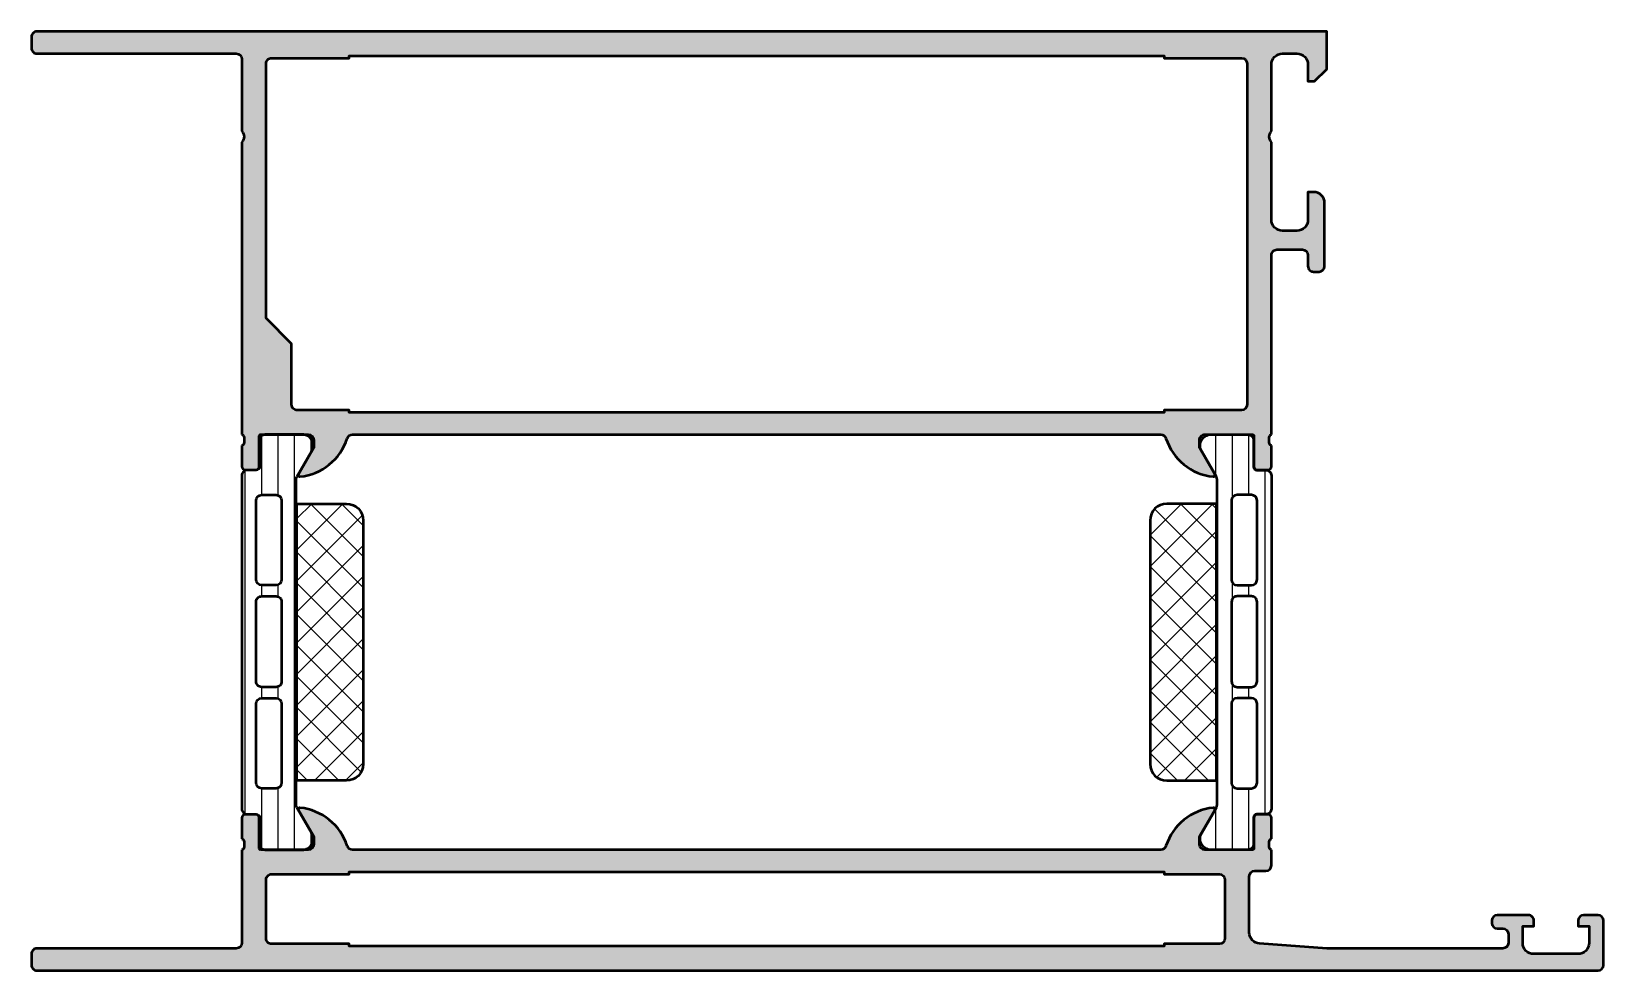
# Model space of a CAD drawing. Extents: x 0 to 142, y 0 to 85.
import ezdxf

# ---------------------------------------------------------------- set-up
doc = ezdxf.new("R2010")
doc.units = 0
for name, color, linetype, lineweight in [('0S-Alu contour', 7, 'Continuous', 50), ('0S-Alu hatch', 252, 'Continuous', 25), ('0S-Plastic contour', 254, 'Continuous', 50), ('0S-Plastic hatch', 253, 'Continuous', 25), ('0S-PT contour', 91, 'Continuous', 50), ('0S-PT hatch', 103, 'Continuous', 25)]:
    doc.layers.add(name, color=color, linetype=linetype, lineweight=lineweight)
pattern_1 = [(135, (0, 0), (-1.403165018917055, -1.403165018917055), []), (225, (0, 0), (1.403165018917055, -1.403165018917055), [])]
pattern_2 = [(90, (0, 0), (-1.4859, 0), [])]

# ---------------------------------------------------------------- blocks, each defined once
blk = doc.blocks.new('381660__E3D41D0F_D54A_45A4_8C3E_AAEBCB985D75_')
at = {"layer": '0S-PT hatch'}
h = blk.add_hatch(dxfattribs=at)
h.set_pattern_fill('ANSI37', color=256, scale=0.625, angle=90, style=0)
h.set_pattern_definition(pattern_1)
edge = h.paths.add_edge_path()
edge.add_line((29.9674177391072, 40.65122804576628), (29.96741773910719, 18.65122804576628))
edge.add_ellipse((28.46741551126109, 18.65123027361239), major_axis=(-1.500002227847757, 0), ratio=1, start_angle=90.00008509732629, end_angle=179.9999149091304, ccw=False)
edge.add_line((28.46741773910719, 17.15122804576629), (23.96738483734377, 17.15122804576629))
edge.add_line((23.96738483734377, 17.15122804576629), (23.96738483734377, 42.15122804576628))
edge.add_line((23.96738483734377, 42.15122804576628), (28.4674177391072, 42.15122804576629))
edge.add_ellipse((28.46741446724687, 40.65122477390596), major_axis=(-1.500003271863897, 0), ratio=1, start_angle=180.0001249779982, end_angle=269.99987502441405, ccw=False)
at = {"layer": '0S-PT contour', "color": 7}
for points in [[(28.46741773910719, 17.15122804576629), (23.96738483734377, 17.15122804576629), (23.96738483734377, 42.15122804576628), (28.4674177391072, 42.15122804576629)], [(29.9674177391072, 40.65122804576628), (29.96741773910719, 18.65122804576628)]]:
    blk.add_lwpolyline(points, dxfattribs=at)
at = {"layer": '0S-PT contour', "color": 7, "extrusion": (0, 0, -1)}
for centre, radius, start, end in [((-28.46741446724687, 40.65122477390596), 1.500003271863897, 90.00012497558595, 179.9998750220018), ((-28.46741551126109, 18.65123027361239), 1.500002227847757, 180.0000850908697, 269.9999149026737)]:
    blk.add_arc(centre, radius, start, end, dxfattribs=at)
blk = doc.blocks.new('381660__D4EFA2F2_7738_4E6E_9438_3F3F8136D361_')
at = {"layer": '0S-PT hatch'}
h = blk.add_hatch(dxfattribs=at)
h.set_pattern_fill('ANSI37', color=256, scale=0.625, angle=90, style=0)
h.set_pattern_definition(pattern_1)
edge = h.paths.add_edge_path()
edge.add_line((101.0396760623289, 40.65122804576628), (101.0396760623289, 18.65122804576628))
edge.add_arc((102.5396782901751, 18.6512302736124), 1.500002227847768, 180.0000850908697, 269.9999149026729)
edge.add_line((102.5396760623289, 17.15122804576628), (107.0397089640924, 17.15122804576629))
edge.add_line((107.0397089640924, 17.15122804576629), (107.0397089640924, 42.15122804576628))
edge.add_line((107.0397089640924, 42.15122804576628), (102.5396760623289, 42.15122804576629))
edge.add_arc((102.5396793341893, 40.65122477390595), 1.50000327186389, 90.00012497558582, 179.9998750220018)
at = {"layer": '0S-PT contour', "color": 7}
for points in [[(102.5396760623289, 17.15122804576628), (107.0397089640924, 17.15122804576629), (107.0397089640924, 42.15122804576628), (102.5396760623289, 42.15122804576629)], [(101.0396760623289, 40.65122804576628), (101.0396760623289, 18.65122804576628)]]:
    blk.add_lwpolyline(points, dxfattribs=at)
for centre, radius, start, end in [((102.5396793341893, 40.65122477390595), 1.50000327186389, 90.00012497558582, 179.9998750220018), ((102.5396782901751, 18.6512302736124), 1.500002227847768, 180.0000850908697, 269.9999149026729)]:
    blk.add_arc(centre, radius, start, end, dxfattribs=at)
blk = doc.blocks.new('244383__189C2BFA_C5BD_4E53_B314_392C54C8FB11___1E58097B_D992_43EB_B073_99858D6913ED_')
at = {"layer": '0S-Plastic hatch'}
h = blk.add_hatch(dxfattribs=at)
h.set_pattern_fill('ANSI31', color=256, scale=0.4680000000000001, angle=45, style=0)
h.set_pattern_definition(pattern_2)
edge = h.paths.add_edge_path()
edge.add_line((112, 44.6924651950482), (112, 14.60999089648436))
edge.add_ellipse((111.5000026789092, 14.60998821757515), major_axis=(-0.499997321097979, 0), ratio=1, start_angle=89.99969301797381, end_angle=180.000306982385, ccw=False)
edge.add_line((111.5, 14.10999089648435), (110.6896686666666, 14.10999089648436))
edge.add_arc((110.6896686666666, 13.80999089648435), 0.3000000000000114, 90.00000000000273, 180)
edge.add_line((110.3896686666666, 13.80999089648435), (110.3900006170637, 11.40999251354805))
edge.add_ellipse((109.890004639625, 11.40998987392299), major_axis=(-0.4999959774455975, 0), ratio=1, start_angle=89.99969751881491, end_angle=180.0003024817733, ccw=False)
edge.add_line((109.890002, 10.90999389648436), (106.4134605019005, 10.90999389648436))
edge.add_ellipse((106.5557711508919, 11.89981197120722), major_axis=(-0.9999960709244872, 0), ratio=1, start_angle=-32.72701609983909, end_angle=81.81839194809862, ccw=False)
edge.add_line((105.7145185019005, 12.44044689648436), (107.0329882163871, 14.72410374323463))
edge.add_arc((106.5999754996845, 14.97410371752672), 0.4999999999858908, 330.0000033998071, 360.0000599042538)
edge.add_line((107.0999754996701, 14.97410424028995), (107.0999754996565, 44.32835289676705))
edge.add_arc((106.5999754996476, 44.32835237399543), 0.5000000000095993, 5.98981694121e-05, 29.99999659911607)
edge.add_line((107.0329882163873, 44.57835234829805), (105.7145185019005, 46.8620091950482))
edge.add_ellipse((106.5557711508918, 47.4026441203254), major_axis=(-0.999996070924449, 0), ratio=1, start_angle=-81.81839194810402, end_angle=32.727016099844604, ccw=False)
edge.add_line((106.4134605019005, 48.39246219504823), (109.890002, 48.39246219504821))
edge.add_ellipse((109.890004639625, 47.89246621760955), major_axis=(-0.499995977445633, 0), ratio=1, start_angle=179.9996975194317, end_angle=270.0003024811802, ccw=False)
edge.add_line((110.3900006170637, 47.89246357798986), (110.3896686666666, 45.49246519504819))
edge.add_arc((110.6896686666666, 45.49246519504821), 0.3000000000000114, 180, 269.9999999999973)
edge.add_line((110.6896686666666, 45.1924651950482), (111.5, 45.1924651950482))
edge.add_ellipse((111.500002678909, 44.69246787395723), major_axis=(-0.4999973210981424, 0), ratio=1, start_angle=179.9996930176151, end_angle=270.00030698200663, ccw=False)
edge = h.paths.add_edge_path()
edge.add_line((108.4000015258789, 42.45084533691406), (108.3999862670898, 35.30082092285156))
edge.add_arc((108.9000298265211, 35.30086448228288), 0.5000435613285849, 180.0049911083805, 269.9950088916872)
edge.add_line((108.8999862670898, 34.80082092285156), (110.1999950408935, 34.80082092285156))
edge.add_arc((110.1999514814623, 35.30086448228283), 0.500043561328535, 270.004991108308, 359.9950088916195)
edge.add_line((110.6999950408935, 35.30082092285092), (110.6999950408935, 42.45084533691406))
edge.add_arc((110.1999827161451, 42.45083301277459), 0.5000123249003017, 0.0014122074232716, 89.99683923734312)
edge.add_line((110.2000102996826, 42.95084533691405), (108.9000015258789, 42.95084533691405))
edge.add_arc((108.9000450853102, 42.45080177748279), 0.5000435613285493, 90.00499110830954, 179.9950088916195)
edge = h.paths.add_edge_path()
edge.add_line((108.3999862670898, 33.30082092285156), (108.3999862670898, 26.10084724426269))
edge.add_arc((108.8999354931556, 26.10079647032848), 0.4999492286440381, 179.9941811448113, 270.0058188551525)
edge.add_line((108.8999862670898, 25.60084724426269), (110.1999950408935, 25.60084724426269))
edge.add_arc((110.2000458148277, 26.10079647032848), 0.4999492286440488, 269.9941811448492, 360.0058188551886)
edge.add_line((110.6999950408935, 26.10084724426301), (110.6999950408935, 33.30082092285156))
edge.add_arc((110.2000458148278, 33.30087169678578), 0.4999492286440346, 359.9941811448113, 450.0058188551524)
edge.add_line((110.1999950408935, 33.80082092285156), (108.8999862670898, 33.80082092285156))
edge.add_arc((108.8999354931556, 33.30087169678576), 0.4999492286440488, 89.99418114484916, 180.0058188551886)
edge = h.paths.add_edge_path()
edge.add_line((108.3999862670898, 24.10084724426269), (108.3999862670898, 16.95082139968871))
edge.add_arc((108.9000298265211, 16.95086495911999), 0.5000435613285421, 180.0049911083805, 269.9950088916904)
edge.add_line((108.8999862670898, 16.45082139968871), (110.1999950408935, 16.45082139968871))
edge.add_arc((110.1999514814622, 16.95086495912), 0.5000435613285635, 270.0049911083112, 359.9950088916195)
edge.add_line((110.6999950408935, 16.95082139968809), (110.6999950408935, 24.10084724426269))
edge.add_arc((110.1999514814622, 24.10080368483136), 0.5000435613285849, 0.0049911083804904, 89.9950088916872)
edge.add_line((110.1999950408935, 24.60084724426269), (108.8999862670898, 24.60084724426269))
edge.add_arc((108.9000298265211, 24.1008036848314), 0.5000435613285635, 90.00499110831119, 179.9950088916195)
at = {"layer": '0S-Alu contour', "color": 7}
for points in [[(110.2000102996826, 42.95084533691405), (108.9000015258789, 42.95084533691405)], [(108.4000015258789, 42.45084533691406), (108.3999862670898, 35.30082092285156)], [(110.6999950408935, 35.30082092285092), (110.6999950408935, 42.45084533691406)], [(108.8999862670898, 34.80082092285156), (110.1999950408935, 34.80082092285156)], [(108.3999862670898, 33.30082092285156), (108.3999862670898, 26.10084724426269)], [(110.1999950408935, 33.80082092285156), (108.8999862670898, 33.80082092285156)], [(110.6999950408935, 26.10084724426301), (110.6999950408935, 33.30082092285156)], [(108.8999862670898, 25.60084724426269), (110.1999950408935, 25.60084724426269)], [(110.1999950408935, 24.60084724426269), (108.8999862670898, 24.60084724426269)], [(108.3999862670898, 24.10084724426269), (108.3999862670898, 16.95082139968871)], [(110.6999950408935, 16.95082139968809), (110.6999950408935, 24.10084724426269)], [(108.8999862670898, 16.45082139968871), (110.1999950408935, 16.45082139968871)]]:
    blk.add_lwpolyline(points, dxfattribs=at)
for centre, radius, start, end in [((108.9000450853102, 42.45080177748279), 0.5000435613285493, 90.00499110830954, 179.9950088916195), ((110.1999827161451, 42.45083301277459), 0.5000123249003017, 0.0014122074232716, 89.99683923734312), ((108.9000298265211, 35.30086448228288), 0.5000435613285849, 180.0049911083805, 269.9950088916872), ((110.1999514814623, 35.30086448228283), 0.500043561328535, 270.004991108308, 359.9950088916195), ((108.8999354931556, 33.30087169678576), 0.4999492286440488, 89.99418114484916, 180.0058188551886), ((110.2000458148278, 33.30087169678578), 0.4999492286440346, 359.9941811448113, 90.00581885515248), ((108.8999354931556, 26.10079647032848), 0.4999492286440381, 179.9941811448113, 270.0058188551525), ((110.2000458148277, 26.10079647032848), 0.4999492286440488, 269.9941811448492, 0.0058188551886833), ((108.9000298265211, 24.1008036848314), 0.5000435613285635, 90.00499110831119, 179.9950088916195), ((110.1999514814622, 24.10080368483136), 0.5000435613285849, 0.0049911083804904, 89.9950088916872), ((108.9000298265211, 16.95086495911999), 0.5000435613285421, 180.0049911083805, 269.9950088916904), ((110.1999514814622, 16.95086495912), 0.5000435613285635, 270.0049911083112, 359.9950088916195)]:
    blk.add_arc(centre, radius, start, end, dxfattribs=at)
at = {"layer": '0S-Plastic contour', "color": 7}
for points in [[(106.4134605019005, 48.39246219504823), (109.890002, 48.39246219504821)], [(107.0329882163873, 44.57835234829805), (105.7145185019005, 46.8620091950482)], [(110.3900006170637, 47.89246357798986), (110.3896686666666, 45.49246519504819)], [(107.0999754996701, 14.97410424028995), (107.0999754996565, 44.32835289676705)], [(110.6896686666666, 45.1924651950482), (111.5, 45.1924651950482)], [(112, 44.6924651950482), (112, 14.60999089648436)], [(105.7145185019005, 12.44044689648436), (107.0329882163871, 14.72410374323463)], [(110.3896686666666, 13.80999089648435), (110.3900006170637, 11.40999251354805)], [(111.5, 14.10999089648435), (110.6896686666666, 14.10999089648436)], [(109.890002, 10.90999389648436), (106.4134605019005, 10.90999389648436)]]:
    blk.add_lwpolyline(points, dxfattribs=at)
at = {"layer": '0S-Plastic contour', "color": 7, "extrusion": (0, 0, -1)}
for centre, radius, start, end in [((-106.5557711508918, 47.4026441203254), 0.999996070924449, 327.2729839001554, 81.81839194810406), ((-109.890004639625, 47.89246621760955), 0.499995977445633, 89.99969751881981, 180.0003024805684), ((-111.500002678909, 44.69246787395723), 0.4999973210981424, 89.99969301799337, 180.0003069823849), ((-111.5000026789092, 14.60998821757515), 0.499997321097979, 179.999693017615, 270.0003069820262), ((-106.5557711508919, 11.89981197120722), 0.9999960709244872, 278.1816080519014, 32.72701609983915), ((-109.890004639625, 11.40998987392299), 0.4999959774455975, 179.9996975182267, 270.0003024811851)]:
    blk.add_arc(centre, radius, start, end, dxfattribs=at)
at = {"layer": '0S-Plastic contour', "color": 7}
for centre, radius, start, end in [((110.6896686666666, 45.49246519504821), 0.3000000000000114, 180, 269.9999999999973), ((106.5999754996476, 44.32835237399543), 0.5000000000095993, 5.98981694121e-05, 29.99999659911607), ((106.5999754996845, 14.97410371752672), 0.4999999999858908, 330.0000033998071, 5.9904253842e-05), ((110.6896686666666, 13.80999089648435), 0.3000000000000114, 90.00000000000273, 180)]:
    blk.add_arc(centre, radius, start, end, dxfattribs=at)
blk = doc.blocks.new('183220__9B61AC63_1C88_4C5B_9422_D7F01F1EB8BB_')
at = {"layer": '0S-Alu hatch'}
h = blk.add_hatch(color=256, dxfattribs=at)
edge = h.paths.add_edge_path()
edge.add_line((19, 10.89999389648436), (19, 2.499992370605466))
edge.add_ellipse((18.50000287261216, 2.499997127402216), major_axis=(-0.4999971274104702, 0), ratio=1, start_angle=89.99967082100329, end_angle=179.9994549084848, ccw=False)
edge.add_line((18.5, 2), (0.5, 2))
edge.add_arc((0.4999971273682055, 1.500002872631794), 0.4999971273764575, 89.99967081875292, 180.0003291815056)
edge.add_line((1e-16, 1.499999999997744), (0, 0.5))
edge.add_arc((0.4999971273682053, 0.4999971273682053), 0.4999971273764574, 179.9996708184944, 270.0003291812471)
edge.add_line((0.5, 1e-16), (141.4999694824218, 8.8e-15))
edge.add_arc((141.4999045528472, 0.5000649306236561), 0.5000649348389495, 270.0074394150523, 359.9916863140657)
edge.add_line((141.9999694824219, 0.4999923706055238), (141.9999694824219, 4.500000000000081))
edge.add_arc((141.4998886635314, 4.499919181109582), 0.5000808254210547, 0.0092596658448254, 89.99074033414485)
edge.add_line((141.4999694824218, 5), (140.1999206542968, 4.999999999999998))
edge.add_arc((140.1999708450424, 4.499949809254415), 0.5000501932644408, 90.00575085848595, 179.9942491414983)
edge.add_line((139.6999206542969, 4.500000000000135), (139.6999206542969, 4))
edge.add_line((139.6999206542969, 4), (140.6999206542969, 4))
edge.add_line((140.6999206542969, 4), (140.6999206542969, 2.500000000000037))
edge.add_ellipse((139.6999555857501, 2.499965068546793), major_axis=(-0.9999650691569243, 0), ratio=1, start_angle=89.9979985052467, end_angle=180.0020014947323, ccw=False)
edge.add_line((139.6999206542969, 1.5), (135.6999206542969, 1.500000000000019))
edge.add_ellipse((135.6999974839995, 2.500076829702696), major_axis=(-1.000076832653852, 0), ratio=1, start_angle=0.00440167952910997, end_angle=89.99559832048448, ccw=False)
edge.add_line((134.6999206542969, 2.49999999999981), (134.6999206542969, 4))
edge.add_line((134.6999206542969, 4), (135.6999206542969, 4))
edge.add_line((135.6999206542969, 4), (135.6999206542969, 4.5))
edge.add_arc((135.1999648209034, 4.500044166606531), 0.4999558353443304, 359.994938432621, 450.0050615673968)
edge.add_line((135.1999206542968, 5), (132.3999328613281, 4.999999999999992))
edge.add_arc((132.3999625412993, 4.499970320028772), 0.5000296808520687, 90.00340087229439, 179.9965991277354)
edge.add_line((131.8999328613281, 4.499999999999732), (131.8999328613281, 4.299995422363268))
edge.add_arc((132.3999597939549, 4.300022354990086), 0.500026933352133, 180.0030860855151, 269.9969139145474)
edge.add_line((132.3999328613281, 3.79999542236328), (132.899932861328, 3.799995422363284))
edge.add_ellipse((132.8999094229095, 3.299971983944655), major_axis=(-0.5000234389679623, 0), ratio=1, start_angle=180.0026857189497, end_angle=269.9973142809754, ccw=False)
edge.add_line((133.3999328613281, 3.299995422362545), (133.3999328613281, 2.500000000000001))
edge.add_ellipse((132.8999188124035, 2.500014048924612), major_axis=(-0.5000140491219789, 0), ratio=1, start_angle=90.00160984294689, end_angle=179.9983901568687, ccw=False)
edge.add_line((132.8999328613281, 2), (116.9999084472656, 2))
edge.add_line((116.9999084472656, 2), (110.9286804199219, 2.43365478515625))
edge.add_ellipse((110.9998979967739, 3.431105112719358), major_axis=(-0.9999895495496085, 0), ratio=1, start_angle=-0.0005204834113214929, end_angle=85.91603345520969, ccw=False)
edge.add_line((109.9999084472656, 3.431114196773647), (109.9999084472656, 8.499992370605328))
edge.add_ellipse((110.4999777887407, 8.499923029130384), major_axis=(-0.5000693462826562, 0), ratio=1, start_angle=270.00794484586606, end_angle=359.99205515419874, ccw=False)
edge.add_line((110.4999084472656, 8.99999237060547), (111.4999084472656, 8.999992370605462))
edge.add_arc((111.4998851016126, 9.500015716258439), 0.5000233461979711, 270.0026750898625, 359.9973249101207)
edge.add_line((111.9999084472656, 9.499992370605343), (111.9999084472656, 10.89999389648439))
edge.add_ellipse((112.0787448938086, 11.16751448847749), major_axis=(-0.2788950563274194, 0), ratio=1, start_angle=-1.164589374103116, end_angle=73.58012358050547, ccw=False)
edge.add_line((111.7999074472656, 11.17318289647589), (111.7999074472656, 11.62677689647583))
edge.add_ellipse((112.0787755429088, 11.6324375559529), major_axis=(-0.2789255417371863, 0), ratio=1, start_angle=-73.57540544463939, end_angle=1.1628700728883814, ccw=False)
edge.add_line((111.9999084472656, 11.89998089647587), (111.9999084472656, 13.77999189648438))
edge.add_arc((111.6999084472656, 13.77999189648438), 0.2999999999999971, 0, 89.99999999999729)
edge.add_line((111.6999084472656, 14.07999189648438), (110.7199341282228, 14.07999189648438))
edge.add_arc((110.7199341282228, 13.77999189648442), 0.2999999999999687, 90.00000000000543, 180)
edge.add_line((110.4199341282228, 13.77999189648442), (110.4199341282228, 11.01999389648441))
edge.add_ellipse((110.2999341282227, 11.01999389648442), major_axis=(-0.1200000000000472, 0), ratio=1, start_angle=90.0000000000204, end_angle=180, ccw=False)
edge.add_line((110.2999341282228, 10.89999389648437), (105.9999084472656, 10.89999389648439))
edge.add_ellipse((105.9999084472656, 11.39999389648442), major_axis=(-0.5000000000000302, 0), ratio=1, start_angle=0, end_angle=89.9999999999983, ccw=False)
edge.add_line((105.4999084472656, 11.3999938964844), (105.4999084472656, 12.09999389648436))
edge.add_line((105.4999084472656, 12.09999389648436), (106.881403904888, 14.4928142195119))
edge.add_arc((106.7617886626173, 14.56187411183605), 0.138119784648316, 330.0000000000034, 455.6225775507767)
edge.add_arc((107.2381316884394, 9.723385034636097), 5.00000000000047, 95.62257755079327, 162.2515836439297)
edge.add_ellipse((101.9999084472656, 11.39999389648393), major_axis=(-0.4999999999995606, 0), ratio=1, start_angle=90.00000000000318, end_angle=162.2515836439293, ccw=False)
edge.add_line((101.9999084472656, 10.89999389648438), (28.99999999999998, 10.89999389648438))
edge.add_ellipse((29.00000000000003, 11.39999389648426), major_axis=(-0.4999999999998846, 0), ratio=1, start_angle=17.74841635606441, end_angle=89.99999999999511, ccw=False)
edge.add_arc((23.76177675882625, 9.723385034636472), 5.000000000000088, 17.74841635607064, 84.37742244920709)
edge.add_arc((24.2381197846483, 14.56187411183607), 0.1381197846482983, 84.3774224492032, 210.0000000000003)
edge.add_line((24.11850454237763, 14.49281421951192), (25.5, 12.09999389648437))
edge.add_line((25.5, 12.09999389648437), (25.49999999999999, 11.39999389648437))
edge.add_ellipse((25, 11.39999389648437), major_axis=(-0.4999999999999965, 0), ratio=1, start_angle=90.0000000000012, end_angle=180, ccw=False)
edge.add_line((25, 10.89999389648437), (20.69997431904279, 10.89999389648437))
edge.add_ellipse((20.69997431904279, 11.01999389648438), major_axis=(-0.1200000000000027, 0), ratio=1, start_angle=0, end_angle=89.9999999999983, ccw=False)
edge.add_line((20.57997431904279, 11.01999389648437), (20.57997431904279, 13.77999189648436))
edge.add_arc((20.27997431904279, 13.77999189648436), 0.3000000000000078, 0, 89.99999999999935)
edge.add_line((20.27997431904279, 14.07999189648437), (19.30000000000001, 14.07999189648437))
edge.add_arc((19.30000000000001, 13.77999189648437), 0.3000000000000043, 90, 180)
edge.add_line((19, 13.77999189648437), (19, 11.89998089647587))
edge.add_ellipse((18.92113290435683, 11.63243755595292), major_axis=(-0.2789255417371545, 0), ratio=1, start_angle=178.8371299271133, end_angle=253.5754054446454, ccw=False)
edge.add_line((19.20000100000001, 11.62677689647586), (19.200001, 11.17318289647586))
edge.add_ellipse((18.92116355345694, 11.16751448847749), major_axis=(-0.2788950563274484, 0), ratio=1, start_angle=106.4198764194943, end_angle=181.1645893740969, ccw=False)
edge = h.paths.add_edge_path()
edge.add_ellipse((21.69997881682133, 2.899991023852583), major_axis=(-0.4999971273764592, 0), ratio=1, start_angle=-0.0003291815056059022, end_angle=90.00032918124771, ccw=False)
edge.add_line((21.19998168945313, 2.899993896486634), (21.19998168945313, 8.199996948242182))
edge.add_ellipse((21.69997881682132, 8.199999820873995), major_axis=(-0.499997127376445, 0), ratio=1, start_angle=-90.00032918124839, end_angle=0.0003291815056059022, ccw=False)
edge.add_line((21.69998168945312, 8.699996948242188), (28.69998168945313, 8.699996948242188))
edge.add_line((28.69998168945313, 8.699996948242188), (28.69998168945311, 8.899993896484371))
edge.add_line((28.69998168945311, 8.899993896484371), (102.2999877929687, 8.899993896484373))
edge.add_line((102.2999877929687, 8.899993896484373), (102.2999877929688, 8.699996948242188))
edge.add_line((102.2999877929688, 8.699996948242188), (107.2999572753906, 8.699996948242182))
edge.add_ellipse((107.2999420962765, 8.199981769128083), major_axis=(-0.5000151793444993, 0), ratio=1, start_angle=180.0017393454236, end_angle=269.9982606544578, ccw=False)
edge.add_line((107.7999572753906, 8.199996948241118), (107.7999572753906, 2.899993896484375))
edge.add_ellipse((107.2998879339156, 2.900063237959416), major_axis=(-0.5000693462826149, 0), ratio=1, start_angle=90.00794484586447, end_angle=179.9920551541988, ccw=False)
edge.add_line((107.2999572753906, 2.399993896484375), (102.2999877929687, 2.399993896484375))
edge.add_line((102.2999877929687, 2.399993896484375), (102.2999877929687, 2.199993848800659))
edge.add_line((102.2999877929687, 2.199993848800659), (28.69998168945313, 2.199993848800659))
edge.add_line((28.69998168945313, 2.199993848800659), (28.69998168945313, 2.399993896484375))
edge.add_line((28.69998168945313, 2.399993896484375), (21.69998168945313, 2.399993896484376))
at = {"layer": '0S-Alu contour', "color": 7}
for points in [[(24.11850454237763, 14.49281421951192), (25.5, 12.09999389648437), (25.49999999999999, 11.39999389648437)], [(105.4999084472656, 11.3999938964844), (105.4999084472656, 12.09999389648436), (106.881403904888, 14.4928142195119)], [(19, 13.77999189648437), (19, 11.89998089647587)], [(20.27997431904279, 14.07999189648437), (19.30000000000001, 14.07999189648437)], [(20.57997431904279, 11.01999389648437), (20.57997431904279, 13.77999189648436)], [(110.4199341282228, 13.77999189648442), (110.4199341282228, 11.01999389648441)], [(111.6999084472656, 14.07999189648438), (110.7199341282228, 14.07999189648438)], [(111.9999084472656, 11.89998089647587), (111.9999084472656, 13.77999189648438)], [(19.20000100000001, 11.62677689647586), (19.200001, 11.17318289647586)], [(111.7999074472656, 11.17318289647589), (111.7999074472656, 11.62677689647583)], [(19, 10.89999389648436), (19, 2.499992370605466)], [(25, 10.89999389648437), (20.69997431904279, 10.89999389648437)], [(101.9999084472656, 10.89999389648438), (28.99999999999998, 10.89999389648438)], [(110.2999341282228, 10.89999389648437), (105.9999084472656, 10.89999389648439)], [(111.9999084472656, 9.499992370605343), (111.9999084472656, 10.89999389648439)], [(21.69998168945312, 8.699996948242188), (28.69998168945313, 8.699996948242188), (28.69998168945311, 8.899993896484371), (102.2999877929687, 8.899993896484373), (102.2999877929688, 8.699996948242188), (107.2999572753906, 8.699996948242182)], [(110.4999084472656, 8.99999237060547), (111.4999084472656, 8.999992370605462)], [(21.19998168945313, 2.899993896486634), (21.19998168945313, 8.199996948242182)], [(107.7999572753906, 8.199996948241118), (107.7999572753906, 2.899993896484375)], [(109.9999084472656, 3.431114196773647), (109.9999084472656, 8.499992370605328)], [(131.8999328613281, 4.499999999999732), (131.8999328613281, 4.299995422363268)], [(135.1999206542968, 5), (132.3999328613281, 4.999999999999992)], [(134.6999206542969, 2.49999999999981), (134.6999206542969, 4), (135.6999206542969, 4), (135.6999206542969, 4.5)], [(139.6999206542969, 4.500000000000135), (139.6999206542969, 4), (140.6999206542969, 4), (140.6999206542969, 2.500000000000037)], [(141.4999694824218, 5), (140.1999206542968, 4.999999999999998)], [(141.9999694824219, 0.4999923706055238), (141.9999694824219, 4.500000000000081)], [(132.3999328613281, 3.79999542236328), (132.899932861328, 3.799995422363284)], [(133.3999328613281, 3.299995422362545), (133.3999328613281, 2.500000000000001)], [(1e-16, 1.499999999997744), (0, 0.5)], [(18.5, 2), (0.5, 2)], [(107.2999572753906, 2.399993896484375), (102.2999877929687, 2.399993896484375), (102.2999877929687, 2.199993848800659), (28.69998168945313, 2.199993848800659), (28.69998168945313, 2.399993896484375), (21.69998168945313, 2.399993896484376)], [(132.8999328613281, 2), (116.9999084472656, 2), (110.9286804199219, 2.43365478515625)], [(139.6999206542969, 1.5), (135.6999206542969, 1.500000000000019)], [(0.5, 1e-16), (141.4999694824218, 8.8e-15)]]:
    blk.add_lwpolyline(points, dxfattribs=at)
for centre, radius, start, end in [((24.2381197846483, 14.56187411183607), 0.1381197846482983, 84.3774224492032, 210.0000000000003), ((23.76177675882625, 9.723385034636472), 5.000000000000088, 17.74841635607064, 84.37742244920709), ((107.2381316884394, 9.723385034636097), 5.00000000000047, 95.62257755079327, 162.2515836439297), ((106.7617886626173, 14.56187411183605), 0.138119784648316, 330.0000000000034, 95.6225775507768), ((19.30000000000001, 13.77999189648437), 0.3000000000000043, 90, 180), ((20.27997431904279, 13.77999189648436), 0.3000000000000078, 0, 89.99999999999935), ((110.7199341282228, 13.77999189648442), 0.2999999999999687, 90.00000000000543, 180), ((111.6999084472656, 13.77999189648438), 0.2999999999999971, 0, 89.99999999999729), ((111.4998851016126, 9.500015716258439), 0.5000233461979711, 270.0026750898625, 359.9973249101207), ((132.3999625412993, 4.499970320028772), 0.5000296808520687, 90.00340087229439, 179.9965991277354), ((132.3999597939549, 4.300022354990086), 0.500026933352133, 180.0030860855151, 269.9969139145474), ((135.1999648209034, 4.500044166606531), 0.4999558353443304, 359.994938432621, 90.00506156739685), ((140.1999708450424, 4.499949809254415), 0.5000501932644408, 90.00575085848595, 179.9942491414983), ((141.4998886635314, 4.499919181109582), 0.5000808254210547, 0.0092596658448254, 89.99074033414485), ((0.4999971273682055, 1.500002872631794), 0.4999971273764575, 89.99967081875292, 180.0003291815056), ((0.4999971273682053, 0.4999971273682053), 0.4999971273764574, 179.9996708184944, 270.0003291812471), ((141.4999045528472, 0.5000649306236561), 0.5000649348389495, 270.0074394150523, 359.9916863140657)]:
    blk.add_arc(centre, radius, start, end, dxfattribs=at)
at = {"layer": '0S-Alu contour', "color": 7, "extrusion": (0, 0, -1)}
for centre, radius, start, end in [((-18.92113290435683, 11.63243755595292), 0.2789255417371545, 106.4245945553546, 181.1628700728868), ((-25, 11.39999389648437), 0.4999999999999965, 180, 269.9999999999988), ((-105.9999084472656, 11.39999389648442), 0.5000000000000302, 270.0000000000017, 0), ((-112.0787755429088, 11.6324375559529), 0.2789255417371863, 358.8371299271116, 73.57540544463949), ((-18.92116355345694, 11.16751448847749), 0.2788950563274484, 178.8354106259031, 253.5801235805057), ((-20.69997431904279, 11.01999389648438), 0.1200000000000028, 270.0000000000017, 0), ((-29.00000000000003, 11.39999389648426), 0.4999999999998846, 270.0000000000049, 342.2515836439356), ((-101.9999084472656, 11.39999389648393), 0.4999999999995606, 197.7484163560708, 269.9999999999968), ((-110.2999341282227, 11.01999389648442), 0.1200000000000472, 180, 269.9999999999796), ((-112.0787448938086, 11.16751448847749), 0.2788950563274194, 286.4198764194946, 1.164589374103183), ((-21.69997881682132, 8.199999820873995), 0.499997127376445, 359.9996708184944, 90.0003291812485), ((-107.2999420962765, 8.199981769128083), 0.5000151793444993, 90.0017393455422, 179.9982606545764), ((-110.4999777887407, 8.499923029130384), 0.5000693462826562, 0.0079448458012631, 89.99205515413394), ((-21.69997881682133, 2.899991023852583), 0.4999971273764592, 269.9996708187523, 0.0003291815055843), ((-107.2998879339156, 2.900063237959416), 0.5000693462826149, 180.0079448458012, 269.9920551541355), ((-110.9998979967739, 3.431105112719358), 0.9999895495496085, 274.0839665447903, 0.0005204834112357), ((-132.8999094229095, 3.299971983944655), 0.5000234389679623, 90.00268571902461, 179.9973142810503), ((-18.50000287261216, 2.499997127402216), 0.4999971274104702, 180.0005450915153, 270.0003291789967), ((-132.8999188124035, 2.500014048924612), 0.5000140491219789, 180.0016098431314, 269.9983901570531), ((-135.6999974839995, 2.500076829702696), 1.000076832653852, 270.0044016795155, 359.9955983204709), ((-139.6999555857501, 2.499965068546793), 0.9999650691569243, 179.9979985052677, 270.0020014947533)]:
    blk.add_arc(centre, radius, start, end, dxfattribs=at)
blk = doc.blocks.new('244383__E8D19BE7_C1C0_445C_8830_1F61EA05A91B___37A338EB_C13B_4401_AB9B_470196DAC3DF_')
at = {"layer": '0S-Plastic hatch'}
h = blk.add_hatch(dxfattribs=at)
h.set_pattern_fill('ANSI31', color=256, scale=0.4680000000000001, angle=45, style=0)
h.set_pattern_definition(pattern_2)
edge = h.paths.add_edge_path()
edge.add_line((19, 44.6924651950482), (19, 14.60999089648436))
edge.add_arc((19.4999973210908, 14.60998821757516), 0.4999973210979799, 179.999693017615, 270.0003069820257)
edge.add_line((19.5, 14.10999089648436), (20.31033133333334, 14.10999089648436))
edge.add_ellipse((20.31033133333334, 13.80999089648436), major_axis=(-0.3000000000000007, 0), ratio=1, start_angle=180, end_angle=270, ccw=False)
edge.add_line((20.61033133333333, 13.80999089648436), (20.60999938293631, 11.40999251354805))
edge.add_arc((21.10999536037493, 11.40998987392298), 0.4999959774455828, 179.9996975182267, 270.0003024811859)
edge.add_line((21.109998, 10.90999389648436), (24.58653949809948, 10.90999389648436))
edge.add_arc((24.44422884910813, 11.89981197120721), 0.9999960709244758, 278.1816080518995, 392.7270160998406)
edge.add_line((25.28548149809948, 12.44044689648436), (23.96701178361286, 14.72410374323463))
edge.add_ellipse((24.40002450034322, 14.97410371753417), major_axis=(-0.499999999999975, 0), ratio=1, start_angle=-5.991033771124421e-05, end_angle=29.99999659934508, ccw=False)
edge.add_line((23.90002450034351, 14.97410424035051), (23.90002450034351, 44.32835289676705))
edge.add_ellipse((24.40002450034332, 44.32835237399837), major_axis=(-0.5000000000000814, 0), ratio=1, start_angle=330.0000034006571, end_angle=359.9999401018306, ccw=False)
edge.add_line((23.96701178361286, 44.57835234829795), (25.28548149809948, 46.8620091950482))
edge.add_arc((24.44422884910813, 47.40264412032535), 0.9999960709244655, 327.2729839001597, 441.8183919481007)
edge.add_line((24.58653949809948, 48.39246219504818), (21.109998, 48.39246219504819))
edge.add_arc((21.10999536037492, 47.89246621760959), 0.4999959774455775, 89.99969751881414, 180.0003024817733)
edge.add_line((20.60999938293631, 47.8924635779794), (20.61033133333333, 45.49246519504819))
edge.add_ellipse((20.31033133333333, 45.49246519504819), major_axis=(-0.3000000000000043, 0), ratio=1, start_angle=90, end_angle=180, ccw=False)
edge.add_line((20.31033133333333, 45.19246519504819), (19.5, 45.1924651950482))
edge.add_arc((19.4999973210908, 44.69246787395739), 0.4999973210979797, 89.99969301797381, 180.0003069823849)
edge = h.paths.add_edge_path()
edge.add_line((20.30000495910645, 35.30082092285156), (20.30000495910645, 42.45084533691406))
edge.add_ellipse((20.80001728385484, 42.45083301277462), major_axis=(-0.5000123249002697, 0), ratio=1, start_angle=270.00316076264994, end_angle=359.99858779257676, ccw=False)
edge.add_line((20.79998970031738, 42.95084533691405), (22.0999984741211, 42.95084533691406))
edge.add_ellipse((22.09995491468979, 42.45080177748276), major_axis=(-0.5000435613285635, 0), ratio=1, start_angle=180.0049911083805, end_angle=269.9950088916888, ccw=False)
edge.add_line((22.59999847412109, 42.45084533691467), (22.60001373291016, 35.30082092285095))
edge.add_ellipse((22.09997017347886, 35.30086448228286), major_axis=(-0.5000435613285599, 0), ratio=1, start_angle=90.00499110831078, end_angle=179.9950088916196, ccw=False)
edge.add_line((22.10001373291015, 34.80082092285156), (20.80000495910645, 34.80082092285156))
edge.add_ellipse((20.80004851853775, 35.30086448228286), major_axis=(-0.5000435613285641, 0), ratio=1, start_angle=0.004991108380522746, end_angle=89.99500889168883, ccw=False)
edge = h.paths.add_edge_path()
edge.add_ellipse((20.79995418517226, 26.1007964703285), major_axis=(-0.4999492286440654, 0), ratio=1, start_angle=-0.005818855251277455, end_angle=90.0058188551489, ccw=False)
edge.add_line((20.30000495910645, 26.10084724426303), (20.30000495910644, 33.3008209228512))
edge.add_ellipse((20.79995418517226, 33.30087169678574), major_axis=(-0.4999492286440736, 0), ratio=1, start_angle=-90.00581885514828, end_angle=0.005818855251277455, ccw=False)
edge.add_line((20.80000495910645, 33.80082092285156), (22.10001373291015, 33.80082092285156))
edge.add_ellipse((22.10006450684435, 33.30087169678575), major_axis=(-0.4999492286440643, 0), ratio=1, start_angle=179.9941811447488, end_angle=270.0058188551492, ccw=False)
edge.add_line((22.60001373291016, 33.30082092285122), (22.60001373291016, 26.10084724426303))
edge.add_ellipse((22.10006450684435, 26.1007964703285), major_axis=(-0.4999492286440648, 0), ratio=1, start_angle=89.99418114485081, end_angle=180.0058188552513, ccw=False)
edge.add_line((22.10001373291015, 25.60084724426269), (20.80000495910645, 25.60084724426268))
edge = h.paths.add_edge_path()
edge.add_line((20.30000495910645, 16.95082139968871), (20.30000495910645, 24.10084724426269))
edge.add_ellipse((20.80004851853775, 24.10080368483138), major_axis=(-0.5000435613285635, 0), ratio=1, start_angle=270.0049911083112, end_angle=359.9950088916195, ccw=False)
edge.add_line((20.80000495910645, 24.60084724426268), (22.10001373291015, 24.60084724426268))
edge.add_ellipse((22.09997017347885, 24.10080368483138), major_axis=(-0.5000435613285635, 0), ratio=1, start_angle=180.0049911083805, end_angle=269.9950088916888, ccw=False)
edge.add_line((22.60001373291016, 24.10084724426329), (22.60001373291015, 16.9508213996881))
edge.add_ellipse((22.09997017347885, 16.95086495912001), major_axis=(-0.5000435613285616, 0), ratio=1, start_angle=90.00499110831117, end_angle=179.9950088916196, ccw=False)
edge.add_line((22.10001373291015, 16.4508213996887), (20.80000495910645, 16.45082139968871))
edge.add_ellipse((20.80004851853775, 16.95086495912001), major_axis=(-0.5000435613285628, 0), ratio=1, start_angle=0.004991108380522746, end_angle=89.99500889168883, ccw=False)
at = {"layer": '0S-Alu contour', "color": 7}
for points in [[(20.79998970031738, 42.95084533691405), (22.0999984741211, 42.95084533691406)], [(20.30000495910645, 35.30082092285156), (20.30000495910645, 42.45084533691406)], [(22.59999847412109, 42.45084533691467), (22.60001373291016, 35.30082092285095)], [(22.10001373291015, 34.80082092285156), (20.80000495910645, 34.80082092285156)], [(20.30000495910645, 26.10084724426303), (20.30000495910644, 33.3008209228512)], [(20.80000495910645, 33.80082092285156), (22.10001373291015, 33.80082092285156)], [(22.60001373291016, 33.30082092285122), (22.60001373291016, 26.10084724426303)], [(22.10001373291015, 25.60084724426269), (20.80000495910645, 25.60084724426268)], [(20.80000495910645, 24.60084724426268), (22.10001373291015, 24.60084724426268)], [(20.30000495910645, 16.95082139968871), (20.30000495910645, 24.10084724426269)], [(22.60001373291016, 24.10084724426329), (22.60001373291015, 16.9508213996881)], [(22.10001373291015, 16.4508213996887), (20.80000495910645, 16.45082139968871)]]:
    blk.add_lwpolyline(points, dxfattribs=at)
at = {"layer": '0S-Alu contour', "color": 7, "extrusion": (0, 0, -1)}
for centre, radius, start, end in [((-20.80001728385484, 42.45083301277462), 0.5000123249002697, 0.0014122074232716, 89.99683923735004), ((-22.09995491468979, 42.45080177748276), 0.5000435613285635, 90.00499110831119, 179.9950088916195), ((-20.80004851853775, 35.30086448228286), 0.5000435613285641, 270.0049911083112, 359.9950088916195), ((-22.09997017347886, 35.30086448228286), 0.5000435613285599, 180.0049911083805, 269.9950088916892), ((-20.79995418517226, 33.30087169678574), 0.4999492286440736, 359.9941811447487, 90.0058188551484), ((-22.10006450684435, 33.30087169678575), 0.4999492286440643, 89.99418114485078, 180.0058188552513), ((-20.79995418517226, 26.1007964703285), 0.4999492286440654, 269.9941811448511, 0.0058188552513184), ((-22.10006450684435, 26.1007964703285), 0.4999492286440648, 179.9941811447487, 270.0058188551492), ((-20.80004851853775, 24.10080368483138), 0.5000435613285635, 0.0049911083804904, 89.99500889168881), ((-22.09997017347885, 24.10080368483138), 0.5000435613285635, 90.00499110831119, 179.9950088916195), ((-20.80004851853775, 16.95086495912001), 0.5000435613285628, 270.0049911083112, 359.9950088916195), ((-22.09997017347885, 16.95086495912001), 0.5000435613285616, 180.0049911083805, 269.9950088916888)]:
    blk.add_arc(centre, radius, start, end, dxfattribs=at)
at = {"layer": '0S-Plastic contour', "color": 7}
for points in [[(24.58653949809948, 48.39246219504818), (21.109998, 48.39246219504819)], [(20.60999938293631, 47.8924635779794), (20.61033133333333, 45.49246519504819)], [(23.96701178361286, 44.57835234829795), (25.28548149809948, 46.8620091950482)], [(19, 44.6924651950482), (19, 14.60999089648436)], [(20.31033133333333, 45.19246519504819), (19.5, 45.1924651950482)], [(23.90002450034351, 14.97410424035051), (23.90002450034351, 44.32835289676705)], [(25.28548149809948, 12.44044689648436), (23.96701178361286, 14.72410374323463)], [(19.5, 14.10999089648436), (20.31033133333334, 14.10999089648436)], [(20.61033133333333, 13.80999089648436), (20.60999938293631, 11.40999251354805)], [(21.109998, 10.90999389648436), (24.58653949809948, 10.90999389648436)]]:
    blk.add_lwpolyline(points, dxfattribs=at)
for centre, radius, start, end in [((21.10999536037492, 47.89246621760959), 0.4999959774455775, 89.99969751881414, 180.0003024817733), ((24.44422884910813, 47.40264412032535), 0.9999960709244655, 327.2729839001597, 81.8183919481007), ((19.4999973210908, 44.69246787395739), 0.4999973210979797, 89.99969301797381, 180.0003069823849), ((19.4999973210908, 14.60998821757516), 0.4999973210979799, 179.999693017615, 270.0003069820257), ((21.10999536037493, 11.40998987392298), 0.4999959774455828, 179.9996975182267, 270.0003024811859), ((24.44422884910813, 11.89981197120721), 0.9999960709244758, 278.1816080518995, 32.72701609984061)]:
    blk.add_arc(centre, radius, start, end, dxfattribs=at)
at = {"layer": '0S-Plastic contour', "color": 7, "extrusion": (0, 0, -1)}
for centre, radius, start, end in [((-20.31033133333333, 45.49246519504819), 0.3000000000000043, 180, 270), ((-24.40002450034332, 44.32835237399837), 0.5000000000000814, 5.98981694121e-05, 29.99999659934291), ((-24.40002450034322, 14.97410371753417), 0.499999999999975, 330.0000034006549, 5.99103376539e-05), ((-20.31033133333334, 13.80999089648436), 0.3000000000000007, 90, 180)]:
    blk.add_arc(centre, radius, start, end, dxfattribs=at)
blk = doc.blocks.new('183210__B97B86C8_6EF2_4BB2_8E07_99771D85B993_')
at = {"layer": '0S-Alu hatch'}
h = blk.add_hatch(color=256, dxfattribs=at)
edge = h.paths.add_edge_path()
edge.add_arc((0.4999925454766281, 84.3000074545234), 0.4999925454766352, 89.99914575544179, 180.0008542447993)
edge.add_line((5.55645e-11, 84.29999999994234), (5.55644e-11, 83.29999999994448))
edge.add_arc((0.4999769366719164, 83.29997693656219), 0.4999769371482962, 179.9973570091198, 270.0026395757473)
edge.add_line((0.4999999702532422, 82.79999999994446), (18.50000000005556, 82.79999999994446))
edge.add_ellipse((18.49994501665561, 82.2999450165445), major_axis=(-0.5000549864227904, 0), ratio=1, start_angle=180.0062999407218, end_angle=269.99370005928904, ccw=False)
edge.add_line((19.00000000005556, 82.29999999994456), (19.00000000005556, 75.79999999994446))
edge.add_ellipse((18.47499318071148, 75.29999999994446), major_axis=(-0.7250049381609683, 0), ratio=1, start_angle=136.397552696237, end_angle=223.6024473037632, ccw=False)
edge.add_line((19.00000000005556, 74.79999999994446), (19.00000000005556, 48.39999847406556))
edge.add_ellipse((18.92116355351252, 48.13247788207243), major_axis=(-0.2788950563274403, 0), ratio=1, start_angle=178.8354106259032, end_angle=253.580123580509, ccw=False)
edge.add_line((19.20000100005558, 48.12680947407406), (19.20000100005556, 47.67321547407408))
edge.add_ellipse((18.92113290441238, 47.66755481459701), major_axis=(-0.2789255417371649, 0), ratio=1, start_angle=106.4245945553568, end_angle=181.1628700728881, ccw=False)
edge.add_line((19.00000000005556, 47.40001147407406), (19.00000000005556, 45.52000047406556))
edge.add_arc((19.30000000005558, 45.52000047406557), 0.3000000000000185, 180, 270.0000000000013)
edge.add_line((19.30000000005559, 45.22000047406555), (20.27997431909836, 45.22000047406557))
edge.add_arc((20.27997431909838, 45.52000047406557), 0.2999999999999936, 269.9999999999966, 360)
edge.add_line((20.57997431909837, 45.52000047406557), (20.57997431909834, 48.27999847406554))
edge.add_ellipse((20.69997431909834, 48.27999847406554), major_axis=(-0.1200000000000045, 0), ratio=1, start_angle=269.9999999999932, end_angle=360, ccw=False)
edge.add_line((20.69997431909836, 48.39999847406555), (25.00000000005556, 48.39999847406556))
edge.add_ellipse((25.00000000005556, 47.89999847406555), major_axis=(-0.5000000000000071, 0), ratio=1, start_angle=180, end_angle=269.9999999999992, ccw=False)
edge.add_line((25.50000000005557, 47.89999847406555), (25.50000000005557, 47.19999847406555))
edge.add_line((25.50000000005557, 47.19999847406555), (24.1185045424332, 44.80717815103799))
edge.add_arc((24.23811978470386, 44.73811825871385), 0.138119784648288, 149.9999999999995, 275.6225775507942)
edge.add_arc((23.76177675888191, 49.57660733591302), 4.999999999999637, 275.6225775507922, 342.2515836439288)
edge.add_ellipse((29.00000000005567, 47.89999847406526), major_axis=(-0.5000000000002986, 0), ratio=1, start_angle=270.0000000000134, end_angle=342.2515836439441, ccw=False)
edge.add_line((29.00000000005555, 48.39999847406556), (102.0000000000556, 48.39999847406556))
edge.add_ellipse((102.0000000000554, 47.89999847406553), major_axis=(-0.5000000000000214, 0), ratio=1, start_angle=197.7484163560549, end_angle=269.9999999999854, ccw=False)
edge.add_arc((107.2382232412292, 49.57660733591331), 4.999999999999904, 197.7484163560715, 264.3774224492084)
edge.add_arc((106.7618802154072, 44.73811825871386), 0.1381197846482825, 264.377422449216, 390.0000000000067)
edge.add_line((106.8814954576779, 44.80717815103802), (105.5000000000555, 47.19999847406558))
edge.add_line((105.5000000000555, 47.19999847406558), (105.5000000000555, 47.89999847406554))
edge.add_ellipse((106.0000000000556, 47.89999847406551), major_axis=(-0.5000000000000285, 0), ratio=1, start_angle=269.99999999999676, end_angle=360, ccw=False)
edge.add_line((106.0000000000556, 48.39999847406555), (110.3000256810128, 48.39999847406554))
edge.add_ellipse((110.3000256810128, 48.27999847406556), major_axis=(-0.1199999999999761, 0), ratio=1, start_angle=180, end_angle=269.9999999999932, ccw=False)
edge.add_line((110.4200256810127, 48.27999847406557), (110.4200256810128, 45.5200004740656))
edge.add_arc((110.7200256810128, 45.52000047406557), 0.3000000000000256, 180, 269.9999999999919)
edge.add_line((110.7200256810128, 45.22000047406555), (111.7000000000555, 45.22000047406554))
edge.add_arc((111.7000000000555, 45.52000047406553), 0.2999999999999971, 270, 360)
edge.add_line((112.0000000000556, 45.52000047406553), (112.0000000000555, 47.40001147407407))
edge.add_ellipse((112.0788670956987, 47.667554814597), major_axis=(-0.2789255417371463, 0), ratio=1, start_angle=-1.1628700728862214, end_angle=73.57540544464331, ccw=False)
edge.add_line((111.7999990000555, 47.67321547407406), (111.7999990000555, 48.12680947407404))
edge.add_ellipse((112.0788364465986, 48.13247788207242), major_axis=(-0.2788950563274805, 0), ratio=1, start_angle=-73.58012358050291, end_angle=1.1645893740977726, ccw=False)
edge.add_line((112.0000000000556, 48.39999847406557), (112.0000000000556, 64.6000030517023))
edge.add_ellipse((112.4999399648607, 64.60005545750263), major_axis=(-0.4999399675518059, 0), ratio=1, start_angle=-90.0060059834857, end_angle=0.006005983514000945, ccw=False)
edge.add_line((112.499992370661, 65.09999542230774), (114.7999801636298, 65.09999542230774))
edge.add_ellipse((114.7999519463575, 64.59995957515216), major_axis=(-0.5000358479517444, 0), ratio=1, start_angle=180.0041074869117, end_angle=269.9967667705847, ccw=False)
edge.add_line((115.2999877930243, 64.59999542230733), (115.2999877930243, 63.59999542230776))
edge.add_arc((115.7999443424357, 63.59995197171915), 0.4999565512995258, 179.9950204966046, 270.0049795033995)
edge.add_line((115.7999877930243, 63.09999542230775), (116.2999877930243, 63.09999542230774))
edge.add_arc((116.2999330619522, 63.60005015337988), 0.5000547340673025, 270.0062710324196, 359.9937289676461)
edge.add_line((116.7999877930243, 63.59999542230831), (116.7999877930243, 69.29999999994448))
edge.add_arc((115.799896561374, 69.2999087682942), 1.000091235811491, 0.0052267116841599, 89.99477328833817)
edge.add_line((115.7999877930243, 70.29999999994446), (115.2999877930243, 70.29999999994446))
edge.add_line((115.2999877930243, 70.29999999994446), (115.2999877930243, 67.79999999994448))
edge.add_ellipse((114.299910674208, 67.80007711876073), major_axis=(-1.000077121789691, 0), ratio=1, start_angle=90.00441824195542, end_angle=179.9955817580055, ccw=False)
edge.add_line((114.2999877930243, 66.79999999994446), (113.0000000000555, 66.79999999994446))
edge.add_ellipse((112.9999510265744, 67.7999510264633), major_axis=(-0.9999510277181028, 0), ratio=1, start_angle=-0.0028061112355999285, end_angle=90.00280611120121, ccw=False)
edge.add_line((112.0000000000555, 67.79999999994504), (112.0000000000555, 74.79999999994446))
edge.add_ellipse((112.5249460413164, 75.29999999994446), major_axis=(-0.7249609273853969, 0), ratio=1, start_angle=-43.60576001873949, end_angle=43.60576001873949, ccw=False)
edge.add_line((112.0000000000555, 75.79999999994446), (112.0000000000555, 81.79999999994446))
edge.add_ellipse((112.9999695285919, 81.8000304714081), major_axis=(-0.9999695290006235, 0), ratio=1, start_angle=-90.00174593946332, end_angle=0.001745939343095415, ccw=False)
edge.add_line((113.0000000000555, 82.79999999994446), (114.2999877930243, 82.79999999994446))
edge.add_ellipse((114.2998923730902, 81.79990458001038), major_axis=(-1.000095424486131, 0), ratio=1, start_angle=180.0054666379217, end_angle=269.9945333621384, ccw=False)
edge.add_line((115.2999877930243, 81.79999999994551), (115.2999877930243, 80.29999999994446))
edge.add_line((115.2999877930243, 80.29999999994446), (115.8999633789618, 80.29999999994446))
edge.add_line((115.8999633789618, 80.29999999994446), (117.0000000000555, 81.39999847406555))
edge.add_line((117.0000000000555, 81.39999847406555), (117.0000000000555, 84.79999999994445))
edge.add_line((117.0000000000555, 84.79999999994445), (0.5000000000555646, 84.79999999994445))
edge = h.paths.add_edge_path()
edge.add_ellipse((21.7000022449549, 81.90000843619747), major_axis=(-0.4999900379673356, 0), ratio=1, start_angle=-90.00114159897242, end_angle=0.0011415994479193614, ccw=False)
edge.add_line((21.70001220708682, 82.39999847406555), (28.70001220708682, 82.39999847406555))
edge.add_line((28.70001220708682, 82.39999847406555), (28.70001220708682, 82.59999852174926))
edge.add_line((28.70001220708682, 82.59999852174926), (102.2999877930243, 82.59999852174926))
edge.add_line((102.2999877930243, 82.59999852174926), (102.2999877930243, 82.39999847406555))
edge.add_line((102.2999877930243, 82.39999847406555), (109.2999877930243, 82.39999847406555))
edge.add_ellipse((109.2999403996108, 81.89995108065204), major_axis=(-0.5000473956594329, 0), ratio=1, start_angle=180.0054303704153, end_angle=269.99456962960375, ccw=False)
edge.add_line((109.7999877930243, 81.89999847406571), (109.7999877930243, 51.10000305170217))
edge.add_ellipse((109.2999340202267, 51.10005682449992), major_axis=(-0.5000537756888593, 0), ratio=1, start_angle=90.00616124607478, end_angle=179.9938387539106, ccw=False)
edge.add_line((109.2999877930243, 50.60000305170227), (102.2999877930243, 50.60000305170226))
edge.add_line((102.2999877930243, 50.60000305170226), (102.2999877930243, 50.40000610346009))
edge.add_line((102.2999877930243, 50.40000610346009), (28.70001220708682, 50.40000610346009))
edge.add_line((28.70001220708682, 50.40000610346009), (28.70001220708682, 50.60000305170227))
edge.add_line((28.70001220708682, 50.60000305170227), (23.99996948247743, 50.60000305170227))
edge.add_ellipse((23.99997693719307, 51.0999799893161), major_axis=(-0.499976937669402, 0), ratio=1, start_angle=-0.0026428766976778206, end_angle=89.9991457131087, ccw=False)
edge.add_line((23.50000000005556, 51.10000305170235), (23.50000000005556, 56.60000305170228))
edge.add_line((23.50000000005556, 56.60000305170228), (21.20001220708681, 58.89999084467103))
edge.add_line((21.20001220708681, 58.89999084467103), (21.20001220708681, 81.89999847406419))
at = {"layer": '0S-Alu contour', "color": 7}
for points in [[(5.55645e-11, 84.29999999994234), (5.55644e-11, 83.29999999994448)], [(115.2999877930243, 81.79999999994551), (115.2999877930243, 80.29999999994446), (115.8999633789618, 80.29999999994446), (117.0000000000555, 81.39999847406555), (117.0000000000555, 84.79999999994445), (0.5000000000555646, 84.79999999994445)], [(0.4999999702532422, 82.79999999994446), (18.50000000005556, 82.79999999994446)], [(21.70001220708682, 82.39999847406555), (28.70001220708682, 82.39999847406555), (28.70001220708682, 82.59999852174926), (102.2999877930243, 82.59999852174926), (102.2999877930243, 82.39999847406555), (109.2999877930243, 82.39999847406555)], [(113.0000000000555, 82.79999999994446), (114.2999877930243, 82.79999999994446)], [(19.00000000005556, 82.29999999994456), (19.00000000005556, 75.79999999994446)], [(23.50000000005556, 51.10000305170235), (23.50000000005556, 56.60000305170228), (21.20001220708681, 58.89999084467103), (21.20001220708681, 81.89999847406419)], [(109.7999877930243, 81.89999847406571), (109.7999877930243, 51.10000305170217)], [(112.0000000000555, 75.79999999994446), (112.0000000000555, 81.79999999994446)], [(19.00000000005556, 74.79999999994446), (19.00000000005556, 48.39999847406556)], [(112.0000000000555, 67.79999999994504), (112.0000000000555, 74.79999999994446)], [(115.7999877930243, 70.29999999994446), (115.2999877930243, 70.29999999994446), (115.2999877930243, 67.79999999994448)], [(116.7999877930243, 63.59999542230831), (116.7999877930243, 69.29999999994448)], [(114.2999877930243, 66.79999999994446), (113.0000000000555, 66.79999999994446)], [(112.0000000000556, 48.39999847406557), (112.0000000000556, 64.6000030517023)], [(112.499992370661, 65.09999542230774), (114.7999801636298, 65.09999542230774)], [(115.2999877930243, 64.59999542230733), (115.2999877930243, 63.59999542230776)], [(115.7999877930243, 63.09999542230775), (116.2999877930243, 63.09999542230774)], [(109.2999877930243, 50.60000305170227), (102.2999877930243, 50.60000305170226), (102.2999877930243, 50.40000610346009), (28.70001220708682, 50.40000610346009), (28.70001220708682, 50.60000305170227), (23.99996948247743, 50.60000305170227)], [(20.69997431909836, 48.39999847406555), (25.00000000005556, 48.39999847406556)], [(29.00000000005555, 48.39999847406556), (102.0000000000556, 48.39999847406556)], [(106.0000000000556, 48.39999847406555), (110.3000256810128, 48.39999847406554)], [(19.00000000005556, 47.40001147407406), (19.00000000005556, 45.52000047406556)], [(19.20000100005558, 48.12680947407406), (19.20000100005556, 47.67321547407408)], [(20.57997431909837, 45.52000047406557), (20.57997431909834, 48.27999847406554)], [(25.50000000005557, 47.89999847406555), (25.50000000005557, 47.19999847406555), (24.1185045424332, 44.80717815103799)], [(106.8814954576779, 44.80717815103802), (105.5000000000555, 47.19999847406558), (105.5000000000555, 47.89999847406554)], [(110.4200256810127, 48.27999847406557), (110.4200256810128, 45.5200004740656)], [(111.7999990000555, 47.67321547407406), (111.7999990000555, 48.12680947407404)], [(112.0000000000556, 45.52000047406553), (112.0000000000555, 47.40001147407407)], [(19.30000000005559, 45.22000047406555), (20.27997431909836, 45.22000047406557)], [(110.7200256810128, 45.22000047406555), (111.7000000000555, 45.22000047406554)]]:
    blk.add_lwpolyline(points, dxfattribs=at)
for centre, radius, start, end in [((0.4999925454766281, 84.3000074545234), 0.4999925454766352, 89.99914575544179, 180.0008542447993), ((0.4999769366719164, 83.29997693656219), 0.4999769371482962, 179.9973570091198, 270.0026395757473), ((115.799896561374, 69.2999087682942), 1.000091235811491, 0.0052267116841599, 89.99477328833817), ((115.7999443424357, 63.59995197171915), 0.4999565512995258, 179.9950204966046, 270.0049795033995), ((116.2999330619522, 63.60005015337988), 0.5000547340673025, 270.0062710324196, 359.9937289676461), ((23.76177675888191, 49.57660733591302), 4.999999999999637, 275.6225775507922, 342.2515836439288), ((107.2382232412292, 49.57660733591331), 4.999999999999904, 197.7484163560715, 264.3774224492084), ((19.30000000005558, 45.52000047406557), 0.3000000000000185, 180, 270.0000000000013), ((20.27997431909838, 45.52000047406557), 0.2999999999999936, 269.9999999999966, 0), ((110.7200256810128, 45.52000047406557), 0.3000000000000256, 180, 269.9999999999919), ((111.7000000000555, 45.52000047406553), 0.2999999999999971, 270, 0), ((24.23811978470386, 44.73811825871385), 0.138119784648288, 149.9999999999995, 275.6225775507942), ((106.7618802154072, 44.73811825871386), 0.1381197846482825, 264.377422449216, 30.0000000000067)]:
    blk.add_arc(centre, radius, start, end, dxfattribs=at)
at = {"layer": '0S-Alu contour', "color": 7, "extrusion": (0, 0, -1)}
for centre, radius, start, end in [((-18.49994501665561, 82.2999450165445), 0.5000549864227904, 90.00629994071095, 179.9937000592782), ((-21.7000022449549, 81.90000843619747), 0.4999900379673356, 359.9988584005521, 90.00114159897242), ((-109.2999403996108, 81.89995108065204), 0.5000473956594329, 90.00543037039625, 179.9945696295847), ((-112.9999695285919, 81.8000304714081), 0.9999695290006235, 359.9982540606569, 90.00174593946329), ((-114.2998923730902, 81.79990458001038), 1.000095424486131, 90.0054666378616, 179.9945333620783), ((-18.47499318071148, 75.29999999994446), 0.7250049381609683, 136.3975526962368, 223.6024473037631), ((-112.5249460413164, 75.29999999994446), 0.7249609273853969, 316.3942399812605, 43.6057600187395), ((-112.9999510265744, 67.7999510264633), 0.9999510277181028, 269.9971938887988, 0.0028061112356313), ((-114.299910674208, 67.80007711876073), 1.000077121789691, 180.0044182419946, 269.9955817580446), ((-112.4999399648607, 64.60005545750263), 0.4999399675518059, 359.993994016486, 90.00600598348574), ((-114.7999519463575, 64.59995957515216), 0.5000358479517444, 90.00323322941532, 179.9958925130883), ((-23.99997693719307, 51.0999799893161), 0.499976937669402, 270.0008542868914, 0.0026428766976818), ((-109.2999340202267, 51.10005682449992), 0.5000537756888593, 180.0061612460895, 269.9938387539252), ((-18.92116355351252, 48.13247788207243), 0.2788950563274403, 106.419876419491, 181.1645893740969), ((-20.69997431909834, 48.27999847406554), 0.1200000000000045, 0, 90.0000000000068), ((-25.00000000005556, 47.89999847406555), 0.5000000000000071, 90.00000000000081, 180), ((-29.00000000005567, 47.89999847406526), 0.5000000000002986, 17.74841635605591, 89.99999999998657), ((-102.0000000000554, 47.89999847406553), 0.5000000000000214, 90.00000000001462, 162.2515836439451), ((-106.0000000000556, 47.89999847406551), 0.5000000000000285, 0, 90.00000000000325), ((-110.3000256810128, 48.27999847406556), 0.1199999999999761, 90.0000000000068, 180), ((-112.0788364465986, 48.13247788207242), 0.2788950563274805, 358.8354106259022, 73.58012358050291), ((-18.92113290441238, 47.66755481459701), 0.2789255417371649, 178.8371299271119, 253.5754054446432), ((-112.0788670956987, 47.667554814597), 0.2789255417371463, 286.4245945553567, 1.162870072886224)]:
    blk.add_arc(centre, radius, start, end, dxfattribs=at)
blk = doc.blocks.new('381660__BDB563FE_6692_466A_85BF_32C13FBEE954_')
at = {"layer": '0S-Alu contour', "color": 7}
for name in ['183210__B97B86C8_6EF2_4BB2_8E07_99771D85B993_', '183220__9B61AC63_1C88_4C5B_9422_D7F01F1EB8BB_']:
    blk.add_blockref(name, (0, 0), dxfattribs=at)
at = {"layer": '0S-Plastic contour', "color": 7}
for name in ['244383__E8D19BE7_C1C0_445C_8830_1F61EA05A91B___37A338EB_C13B_4401_AB9B_470196DAC3DF_', '244383__189C2BFA_C5BD_4E53_B314_392C54C8FB11___1E58097B_D992_43EB_B073_99858D6913ED_']:
    blk.add_blockref(name, (0, 0), dxfattribs=at)
at = {"layer": '0S-PT contour', "color": 7}
for name in ['381660__E3D41D0F_D54A_45A4_8C3E_AAEBCB985D75_', '381660__D4EFA2F2_7738_4E6E_9438_3F3F8136D361_']:
    blk.add_blockref(name, (0, 0), dxfattribs=at)

msp = doc.modelspace()

# ---------------------------------------------------------------- block references
at = {"layer": '0S-Alu contour', "color": 7}
msp.add_blockref('381660__BDB563FE_6692_466A_85BF_32C13FBEE954_', (0, 0), dxfattribs=at)

doc.saveas('drawing.dxf')
